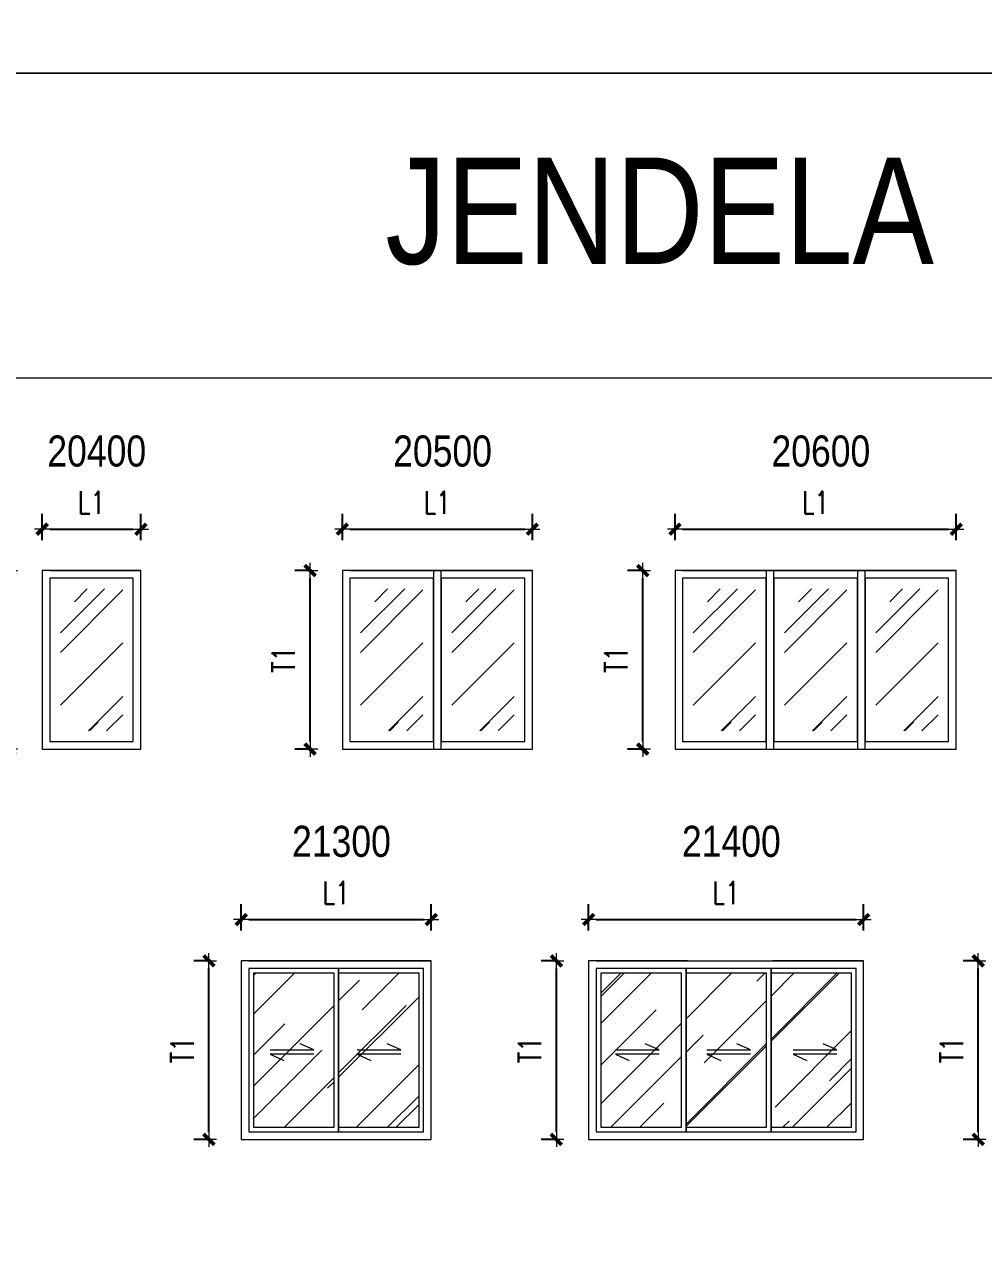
# Model space of a CAD drawing. Header units: centimetres. Extents: x 241563 to 294181, y -34797 to 61752.
# Drawn here: x 257013 to 263320, y 38043 to 46141 of the extents above; entities that cross this region are included whole.
import ezdxf

# ---------------------------------------------------------------- set-up
doc = ezdxf.new("R2010")
doc.units = ezdxf.units.CM
doc.header["$MEASUREMENT"] = 0
doc.layers.add('0.00', color=130, linetype='Continuous', lineweight=0)
doc.styles.add('ISO', font='ARIALN.TTF')
doc.styles.add('TEXT', font='simplex.shx', dxfattribs={"width": 0.75})
doc.dimstyles.new('D100B', dxfattribs={"dimscale": 100, "dimtxt": 1.5, "dimasz": 0.5, "dimexe": 1, "dimexo": 2, "dimgap": 1, "dimtad": 1, "dimdec": 0, "dimzin": 0, "dimdsep": 46, "dimtxsty": 'TEXT', "dimblk1": 'tick', "dimblk2": 'tick', "dimsah": 1, "dimcen": 0, "dimclre": 15, "dimadec": 0, "dimazin": 0, "dimtfac": 1, "dimtdec": 0, "dimtix": 1, "dimtmove": 2, "dimatfit": 3, "dimldrblk": 'tick', "dimfxl": 1, "dimtolj": 1, "dimtzin": 0, "dimarcsym": 0})

# ---------------------------------------------------------------- blocks, each defined once
blk = doc.blocks.new('tick')
for p, q in [((-1, 0), (1, 0)), ((0, 1), (0, -1))]:
    blk.add_line(p, q)
at = {"const_width": 0.5}
blk.add_lwpolyline([(-0.71, -0.71), (0.71, 0.71)], dxfattribs=at)
blk = doc.blocks.new('*D723')
at = {"layer": '0.00', "color": 15, "linetype": 'Continuous', "lineweight": -2, "ltscale": 2, "transparency": 16777216}
for p, q in [((257127.9, 42751.9), (257127.9, 42924.1)), ((257777.9, 42751.9), (257777.9, 42924.1))]:
    blk.add_line(p, q, dxfattribs=at)
at = {"layer": '0.00', "color": 0, "linetype": 'Continuous', "lineweight": -2, "ltscale": 2, "transparency": 16777216}
blk.add_line((257177.9, 42824.1), (257727.9, 42824.1), dxfattribs=at)
at = {"layer": 'Defpoints', "color": 0, "linetype": 'Continuous', "ltscale": 2, "transparency": 16777216}
for p in [(257777.9, 42824.1), (257127.9, 42551.9), (257777.9, 42551.9)]:
    blk.add_point(p, dxfattribs=at)
at = {"layer": '0.00', "color": 0, "linetype": 'Continuous', "lineweight": -2, "ltscale": 2, "transparency": 16777216, "xscale": 50, "yscale": 50, "zscale": 50, "rotation": 180}
blk.add_blockref('tick', (257127.9, 42824.1), dxfattribs=at)
at = {"layer": '0.00', "color": 0, "linetype": 'Continuous', "lineweight": -2, "ltscale": 2, "transparency": 16777216, "xscale": 50, "yscale": 50, "zscale": 50}
blk.add_blockref('tick', (257777.9, 42824.1), dxfattribs=at)
at = {"layer": '0.00', "color": 0, "linetype": 'Continuous', "ltscale": 2, "transparency": 16777216, "insert": (257452.9, 42999.1), "char_height": 150, "attachment_point": 5, "style": 'TEXT'}
blk.add_mtext('\\A1;L1', dxfattribs=at)
blk = doc.blocks.new('*D724')
at = {"layer": '0.00', "color": 15, "linetype": 'Continuous', "lineweight": -2, "ltscale": 2, "transparency": 16777216}
for p, q in [((259103.1, 42751.9), (259103.1, 42924.1)), ((260353.1, 42751.9), (260353.1, 42924.1))]:
    blk.add_line(p, q, dxfattribs=at)
at = {"layer": '0.00', "color": 0, "linetype": 'Continuous', "lineweight": -2, "ltscale": 2, "transparency": 16777216}
blk.add_line((259153.1, 42824.1), (260303.1, 42824.1), dxfattribs=at)
at = {"layer": 'Defpoints', "color": 0, "linetype": 'Continuous', "ltscale": 2, "transparency": 16777216}
for p in [(260353.1, 42824.1), (259103.1, 42551.9), (260353.1, 42551.9)]:
    blk.add_point(p, dxfattribs=at)
at = {"layer": '0.00', "color": 0, "linetype": 'Continuous', "lineweight": -2, "ltscale": 2, "transparency": 16777216, "xscale": 50, "yscale": 50, "zscale": 50, "rotation": 180}
blk.add_blockref('tick', (259103.1, 42824.1), dxfattribs=at)
at = {"layer": '0.00', "color": 0, "linetype": 'Continuous', "lineweight": -2, "ltscale": 2, "transparency": 16777216, "xscale": 50, "yscale": 50, "zscale": 50}
blk.add_blockref('tick', (260353.1, 42824.1), dxfattribs=at)
at = {"layer": '0.00', "color": 0, "linetype": 'Continuous', "ltscale": 2, "transparency": 16777216, "insert": (259728.1, 42999.1), "char_height": 150, "attachment_point": 5, "style": 'TEXT'}
blk.add_mtext('\\A1;L1', dxfattribs=at)
blk = doc.blocks.new('*D638')
at = {"layer": '0.00', "color": 15, "linetype": 'Continuous', "lineweight": -2, "ltscale": 2, "transparency": 16777216}
for p, q in [((261291.7, 42751.9), (261291.7, 42924.1)), ((263141.7, 42751.9), (263141.7, 42924.1))]:
    blk.add_line(p, q, dxfattribs=at)
at = {"layer": '0.00', "color": 0, "linetype": 'Continuous', "lineweight": -2, "ltscale": 2, "transparency": 16777216}
blk.add_line((261341.7, 42824.1), (263091.7, 42824.1), dxfattribs=at)
at = {"layer": 'Defpoints', "color": 0, "linetype": 'Continuous', "ltscale": 2, "transparency": 16777216}
for p in [(263141.7, 42824.1), (261291.7, 42551.9), (263141.7, 42551.9)]:
    blk.add_point(p, dxfattribs=at)
at = {"layer": '0.00', "color": 0, "linetype": 'Continuous', "lineweight": -2, "ltscale": 2, "transparency": 16777216, "xscale": 50, "yscale": 50, "zscale": 50, "rotation": 180}
blk.add_blockref('tick', (261291.7, 42824.1), dxfattribs=at)
at = {"layer": '0.00', "color": 0, "linetype": 'Continuous', "lineweight": -2, "ltscale": 2, "transparency": 16777216, "xscale": 50, "yscale": 50, "zscale": 50}
blk.add_blockref('tick', (263141.7, 42824.1), dxfattribs=at)
at = {"layer": '0.00', "color": 0, "linetype": 'Continuous', "ltscale": 2, "transparency": 16777216, "insert": (262216.7, 42999.1), "char_height": 150, "attachment_point": 5, "style": 'TEXT'}
blk.add_mtext('\\A1;L1', dxfattribs=at)
blk = doc.blocks.new('*D645')
at = {"layer": '0.00', "color": 15, "linetype": 'Continuous', "lineweight": -2, "ltscale": 2, "transparency": 16777216}
for p, q in [((258437.7, 40185.9), (258437.7, 40358.1)), ((259687.7, 40185.9), (259687.7, 40358.1))]:
    blk.add_line(p, q, dxfattribs=at)
at = {"layer": '0.00', "color": 0, "linetype": 'Continuous', "lineweight": -2, "ltscale": 2, "transparency": 16777216}
blk.add_line((258487.7, 40258.1), (259637.7, 40258.1), dxfattribs=at)
at = {"layer": 'Defpoints', "color": 0, "linetype": 'Continuous', "ltscale": 2, "transparency": 16777216}
for p in [(259687.7, 40258.1), (258437.7, 39985.9), (259687.7, 39985.9)]:
    blk.add_point(p, dxfattribs=at)
at = {"layer": '0.00', "color": 0, "linetype": 'Continuous', "lineweight": -2, "ltscale": 2, "transparency": 16777216, "xscale": 50, "yscale": 50, "zscale": 50, "rotation": 180}
blk.add_blockref('tick', (258437.7, 40258.1), dxfattribs=at)
at = {"layer": '0.00', "color": 0, "linetype": 'Continuous', "lineweight": -2, "ltscale": 2, "transparency": 16777216, "xscale": 50, "yscale": 50, "zscale": 50}
blk.add_blockref('tick', (259687.7, 40258.1), dxfattribs=at)
at = {"layer": '0.00', "color": 0, "linetype": 'Continuous', "ltscale": 2, "transparency": 16777216, "insert": (259062.7, 40433.1), "char_height": 150, "attachment_point": 5, "style": 'TEXT'}
blk.add_mtext('\\A1;L1', dxfattribs=at)
blk = doc.blocks.new('*D646')
at = {"layer": '0.00', "color": 15, "linetype": 'Continuous', "lineweight": -2, "ltscale": 2, "transparency": 16777216}
for p, q in [((260723.2, 40185.9), (260723.2, 40358.1)), ((262532.3, 40185.9), (262532.3, 40358.1))]:
    blk.add_line(p, q, dxfattribs=at)
at = {"layer": '0.00', "color": 0, "linetype": 'Continuous', "lineweight": -2, "ltscale": 2, "transparency": 16777216}
blk.add_line((260773.2, 40258.1), (262482.3, 40258.1), dxfattribs=at)
at = {"layer": 'Defpoints', "color": 0, "linetype": 'Continuous', "ltscale": 2, "transparency": 16777216}
for p in [(262532.3, 40258.1), (260723.2, 39985.9), (262532.3, 39985.9)]:
    blk.add_point(p, dxfattribs=at)
at = {"layer": '0.00', "color": 0, "linetype": 'Continuous', "lineweight": -2, "ltscale": 2, "transparency": 16777216, "xscale": 50, "yscale": 50, "zscale": 50, "rotation": 180}
blk.add_blockref('tick', (260723.2, 40258.1), dxfattribs=at)
at = {"layer": '0.00', "color": 0, "linetype": 'Continuous', "lineweight": -2, "ltscale": 2, "transparency": 16777216, "xscale": 50, "yscale": 50, "zscale": 50}
blk.add_blockref('tick', (262532.3, 40258.1), dxfattribs=at)
at = {"layer": '0.00', "color": 0, "linetype": 'Continuous', "ltscale": 2, "transparency": 16777216, "insert": (261627.8, 40433.1), "char_height": 150, "attachment_point": 5, "style": 'TEXT'}
blk.add_mtext('\\A1;L1', dxfattribs=at)
blk = doc.blocks.new('*D696')
at = {"layer": '0.00', "color": 15, "linetype": 'Continuous', "lineweight": -2, "ltscale": 2, "transparency": 16777216}
for p, q in [((256927.9, 42551.9), (256815.5, 42551.9)), ((256927.9, 41378.5), (256815.5, 41378.5))]:
    blk.add_line(p, q, dxfattribs=at)
at = {"layer": '0.00', "color": 0, "linetype": 'Continuous', "lineweight": -2, "ltscale": 2, "transparency": 16777216}
blk.add_line((256915.5, 41428.5), (256915.5, 42501.9), dxfattribs=at)
at = {"layer": 'Defpoints', "color": 0, "linetype": 'Continuous', "ltscale": 2, "transparency": 16777216}
for p in [(256915.5, 42551.9), (257127.9, 42551.9), (257127.9, 41378.5)]:
    blk.add_point(p, dxfattribs=at)
at = {"layer": '0.00', "color": 0, "linetype": 'Continuous', "lineweight": -2, "ltscale": 2, "transparency": 16777216, "xscale": 50, "yscale": 50, "zscale": 50}
for p, rotation in [((256915.5, 42551.9), 90), ((256915.5, 41378.5), 270)]:
    blk.add_blockref('tick', p, dxfattribs=dict(at, rotation=rotation))
at = {"layer": '0.00', "color": 0, "linetype": 'Continuous', "ltscale": 2, "transparency": 16777216, "insert": (256740.5, 41965.2), "char_height": 150, "attachment_point": 5, "rotation": 90, "style": 'TEXT'}
blk.add_mtext('\\A1;T1', dxfattribs=at)
blk = doc.blocks.new('*D697')
at = {"layer": '0.00', "color": 15, "linetype": 'Continuous', "lineweight": -2, "ltscale": 2, "transparency": 16777216}
for p, q in [((258903.1, 42551.9), (258790.7, 42551.9)), ((258903.1, 41378.5), (258790.7, 41378.5))]:
    blk.add_line(p, q, dxfattribs=at)
at = {"layer": '0.00', "color": 0, "linetype": 'Continuous', "lineweight": -2, "ltscale": 2, "transparency": 16777216}
blk.add_line((258890.7, 41428.5), (258890.7, 42501.9), dxfattribs=at)
at = {"layer": 'Defpoints', "color": 0, "linetype": 'Continuous', "ltscale": 2, "transparency": 16777216}
for p in [(258890.7, 42551.9), (259103.1, 42551.9), (259103.1, 41378.5)]:
    blk.add_point(p, dxfattribs=at)
at = {"layer": '0.00', "color": 0, "linetype": 'Continuous', "lineweight": -2, "ltscale": 2, "transparency": 16777216, "xscale": 50, "yscale": 50, "zscale": 50}
for p, rotation in [((258890.7, 42551.9), 90), ((258890.7, 41378.5), 270)]:
    blk.add_blockref('tick', p, dxfattribs=dict(at, rotation=rotation))
at = {"layer": '0.00', "color": 0, "linetype": 'Continuous', "ltscale": 2, "transparency": 16777216, "insert": (258715.7, 41965.2), "char_height": 150, "attachment_point": 5, "rotation": 90, "style": 'TEXT'}
blk.add_mtext('\\A1;T1', dxfattribs=at)
blk = doc.blocks.new('*D698')
at = {"layer": '0.00', "color": 15, "linetype": 'Continuous', "lineweight": -2, "ltscale": 2, "transparency": 16777216}
for p, q in [((261091.7, 42551.9), (260979.3, 42551.9)), ((261091.7, 41378.5), (260979.3, 41378.5))]:
    blk.add_line(p, q, dxfattribs=at)
at = {"layer": '0.00', "color": 0, "linetype": 'Continuous', "lineweight": -2, "ltscale": 2, "transparency": 16777216}
blk.add_line((261079.3, 41428.5), (261079.3, 42501.9), dxfattribs=at)
at = {"layer": 'Defpoints', "color": 0, "linetype": 'Continuous', "ltscale": 2, "transparency": 16777216}
for p in [(261079.3, 42551.9), (261291.7, 42551.9), (261291.7, 41378.5)]:
    blk.add_point(p, dxfattribs=at)
at = {"layer": '0.00', "color": 0, "linetype": 'Continuous', "lineweight": -2, "ltscale": 2, "transparency": 16777216, "xscale": 50, "yscale": 50, "zscale": 50}
for p, rotation in [((261079.3, 42551.9), 90), ((261079.3, 41378.5), 270)]:
    blk.add_blockref('tick', p, dxfattribs=dict(at, rotation=rotation))
at = {"layer": '0.00', "color": 0, "linetype": 'Continuous', "ltscale": 2, "transparency": 16777216, "insert": (260904.3, 41965.2), "char_height": 150, "attachment_point": 5, "rotation": 90, "style": 'TEXT'}
blk.add_mtext('\\A1;T1', dxfattribs=at)
blk = doc.blocks.new('*D703')
at = {"layer": '0.00', "color": 15, "linetype": 'Continuous', "lineweight": -2, "ltscale": 2, "transparency": 16777216}
for p, q in [((263298.5, 39985.9), (263186.1, 39985.9)), ((263298.5, 38812.5), (263186.1, 38812.5))]:
    blk.add_line(p, q, dxfattribs=at)
at = {"layer": '0.00', "color": 0, "linetype": 'Continuous', "lineweight": -2, "ltscale": 2, "transparency": 16777216}
blk.add_line((263286.1, 38862.5), (263286.1, 39935.9), dxfattribs=at)
at = {"layer": 'Defpoints', "color": 0, "linetype": 'Continuous', "ltscale": 2, "transparency": 16777216}
for p in [(263286.1, 39985.9), (263498.5, 39985.9), (263498.5, 38812.5)]:
    blk.add_point(p, dxfattribs=at)
at = {"layer": '0.00', "color": 0, "linetype": 'Continuous', "lineweight": -2, "ltscale": 2, "transparency": 16777216, "xscale": 50, "yscale": 50, "zscale": 50}
for p, rotation in [((263286.1, 39985.9), 90), ((263286.1, 38812.5), 270)]:
    blk.add_blockref('tick', p, dxfattribs=dict(at, rotation=rotation))
at = {"layer": '0.00', "color": 0, "linetype": 'Continuous', "ltscale": 2, "transparency": 16777216, "insert": (263111.1, 39399.2), "char_height": 150, "attachment_point": 5, "rotation": 90, "style": 'TEXT'}
blk.add_mtext('\\A1;T1', dxfattribs=at)
blk = doc.blocks.new('*D704')
at = {"layer": '0.00', "color": 15, "linetype": 'Continuous', "lineweight": -2, "ltscale": 2, "transparency": 16777216}
for p, q in [((260523.2, 39985.9), (260410.8, 39985.9)), ((260523.2, 38812.5), (260410.8, 38812.5))]:
    blk.add_line(p, q, dxfattribs=at)
at = {"layer": '0.00', "color": 0, "linetype": 'Continuous', "lineweight": -2, "ltscale": 2, "transparency": 16777216}
blk.add_line((260510.8, 38862.5), (260510.8, 39935.9), dxfattribs=at)
at = {"layer": 'Defpoints', "color": 0, "linetype": 'Continuous', "ltscale": 2, "transparency": 16777216}
for p in [(260510.8, 39985.9), (260723.2, 39985.9), (260723.2, 38812.5)]:
    blk.add_point(p, dxfattribs=at)
at = {"layer": '0.00', "color": 0, "linetype": 'Continuous', "lineweight": -2, "ltscale": 2, "transparency": 16777216, "xscale": 50, "yscale": 50, "zscale": 50}
for p, rotation in [((260510.8, 39985.9), 90), ((260510.8, 38812.5), 270)]:
    blk.add_blockref('tick', p, dxfattribs=dict(at, rotation=rotation))
at = {"layer": '0.00', "color": 0, "linetype": 'Continuous', "ltscale": 2, "transparency": 16777216, "insert": (260335.8, 39399.2), "char_height": 150, "attachment_point": 5, "rotation": 90, "style": 'TEXT'}
blk.add_mtext('\\A1;T1', dxfattribs=at)
blk = doc.blocks.new('*D705')
at = {"layer": '0.00', "color": 15, "linetype": 'Continuous', "lineweight": -2, "ltscale": 2, "transparency": 16777216}
for p, q in [((258237.7, 39985.9), (258125.3, 39985.9)), ((258237.7, 38812.5), (258125.3, 38812.5))]:
    blk.add_line(p, q, dxfattribs=at)
at = {"layer": '0.00', "color": 0, "linetype": 'Continuous', "lineweight": -2, "ltscale": 2, "transparency": 16777216}
blk.add_line((258225.3, 38862.5), (258225.3, 39935.9), dxfattribs=at)
at = {"layer": 'Defpoints', "color": 0, "linetype": 'Continuous', "ltscale": 2, "transparency": 16777216}
for p in [(258225.3, 39985.9), (258437.7, 39985.9), (258437.7, 38812.5)]:
    blk.add_point(p, dxfattribs=at)
at = {"layer": '0.00', "color": 0, "linetype": 'Continuous', "lineweight": -2, "ltscale": 2, "transparency": 16777216, "xscale": 50, "yscale": 50, "zscale": 50}
for p, rotation in [((258225.3, 39985.9), 90), ((258225.3, 38812.5), 270)]:
    blk.add_blockref('tick', p, dxfattribs=dict(at, rotation=rotation))
at = {"layer": '0.00', "color": 0, "linetype": 'Continuous', "ltscale": 2, "transparency": 16777216, "insert": (258050.3, 39399.2), "char_height": 150, "attachment_point": 5, "rotation": 90, "style": 'TEXT'}
blk.add_mtext('\\A1;T1', dxfattribs=at)

msp = doc.modelspace()

# ---------------------------------------------------------------- hatches: boundary and pattern name
at = {"layer": '0.00', "linetype": 'Continuous', "ltscale": 2}
h = msp.add_hatch(dxfattribs=at)
h.set_pattern_fill('AR-RROOF', color=4, scale=500, angle=45)
h.set_pattern_definition([(45, (1946.66, 23593.9), (424.2641, 1131.37085), [7500, -1000, 2500, -500]), (45, (2240.1, 24240.9), (-823.7794, 116.6726), [1500, -165, 3000, -375]), (45, (1822.9, 24071.2), (1601.59686, 2075.3584), [4000, -700, 2000, -500])])
h.paths.add_polyline_path([(257657.9, 42431.9), (257247.9, 42431.9), (257247.9, 41498.5), (257657.9, 41498.5)])
h = msp.add_hatch(dxfattribs=at)
h.set_pattern_fill('AR-RROOF', color=4, scale=500, angle=45)
h.set_pattern_definition([(45, (3921.83, 23593.9), (424.2641, 1131.37085), [7500, -1000, 2500, -500]), (45, (4215.3, 24240.9), (-823.7794, 116.6726), [1500, -165, 3000, -375]), (45, (3798.08, 24071.2), (1601.59686, 2075.3584), [4000, -700, 2000, -500])])
h.paths.add_polyline_path([(259633.1, 42431.9), (259223.1, 42431.9), (259223.1, 41498.5), (259633.1, 41498.5)])
h = msp.add_hatch(dxfattribs=at)
h.set_pattern_fill('AR-RROOF', color=4, scale=500, angle=45)
h.set_pattern_definition([(45, (4521.83, 23593.9), (424.2641, 1131.37085), [7500, -1000, 2500, -500]), (45, (4815.3, 24240.9), (-823.7794, 116.6726), [1500, -165, 3000, -375]), (45, (4398.08, 24071.2), (1601.59686, 2075.3584), [4000, -700, 2000, -500])])
h.paths.add_polyline_path([(260233.1, 42431.9), (259823.1, 42431.9), (259823.1, 41498.5), (260233.1, 41498.5)])
h = msp.add_hatch(dxfattribs=at)
h.set_pattern_fill('AR-RROOF', color=4, scale=500, angle=45)
h.set_pattern_definition([(45, (6110.46, 23593.9), (424.2641, 1131.37085), [7500, -1000, 2500, -500]), (45, (6403.9, 24240.9), (-823.7794, 116.6726), [1500, -165, 3000, -375]), (45, (5986.7, 24071.2), (1601.59686, 2075.3584), [4000, -700, 2000, -500])])
h.paths.add_polyline_path([(261821.7, 42431.9), (261411.7, 42431.9), (261411.7, 41498.5), (261821.7, 41498.5)])
h = msp.add_hatch(dxfattribs=at)
h.set_pattern_fill('AR-RROOF', color=4, scale=500, angle=45)
h.set_pattern_definition([(45, (6710.46, 23593.9), (424.2641, 1131.37085), [7500, -1000, 2500, -500]), (45, (7003.9, 24240.9), (-823.7794, 116.6726), [1500, -165, 3000, -375]), (45, (6586.7, 24071.2), (1601.59686, 2075.3584), [4000, -700, 2000, -500])])
h.paths.add_polyline_path([(262421.7, 42431.9), (262011.7, 42431.9), (262011.7, 41498.5), (262421.7, 41498.5)])
h = msp.add_hatch(dxfattribs=at)
h.set_pattern_fill('AR-RROOF', color=4, scale=500, angle=45)
h.set_pattern_definition([(45, (7310.46, 23593.9), (424.2641, 1131.37085), [7500, -1000, 2500, -500]), (45, (7603.9, 24240.9), (-823.7794, 116.6726), [1500, -165, 3000, -375]), (45, (7186.7, 24071.2), (1601.59686, 2075.3584), [4000, -700, 2000, -500])])
h.paths.add_polyline_path([(263021.7, 42431.9), (262611.7, 42431.9), (262611.7, 41498.5), (263021.7, 41498.5)])
h = msp.add_hatch(dxfattribs=at)
h.set_pattern_fill('AR-RROOF', color=4, scale=500, angle=45)
h.set_pattern_definition([(45, (-15847, 20974.93), (424.2641, 1131.37085), [7500, -1000, 2500, -500]), (45, (-15553.56, 21621.93), (-823.7794, 116.6726), [1500, -165, 3000, -375]), (45, (-15970.75, 21452.23), (1601.59686, 2075.3584), [4000, -700, 2000, -500])])
h.paths.add_polyline_path([(259607.7, 39905.9), (259078.6, 39905.9), (259078.6, 38892.5), (259607.7, 38892.5)])
h.paths.add_polyline_path([(259048.6, 39905.9), (258517.7, 39905.9), (258517.7, 38892.5), (259048.6, 38892.5)])
h = msp.add_hatch(dxfattribs=at)
h.set_pattern_fill('AR-RROOF', color=4, scale=500, angle=45)
h.set_pattern_definition([(45, (-16068, 20974.93), (424.2641, 1131.37085), [7500, -1000, 2500, -500]), (45, (-15774.56, 21621.93), (-823.7794, 116.6726), [1500, -165, 3000, -375]), (45, (-16191.75, 21452.23), (1601.59686, 2075.3584), [4000, -700, 2000, -500])])
h.paths.add_polyline_path([(261334.1, 39905.9), (260803.2, 39905.9), (260803.2, 38892.5), (261334.1, 38892.5)])
h.paths.add_polyline_path([(261893.2, 39905.9), (261364.1, 39905.9), (261364.1, 38892.5), (261893.2, 38892.5)])
h.paths.add_polyline_path([(262452.3, 39905.9), (261923.2, 39905.9), (261923.2, 38892.5), (262452.3, 38892.5)])

# ---------------------------------------------------------------- linework, layer by layer
at = {"layer": '0.00', "color": 40, "linetype": 'Continuous', "ltscale": 2, "true_color": 0xf8d731}
for p, q in [((257177.9, 42551.9), (257777.9, 42551.9)), ((259153.1, 42551.9), (259753.1, 42551.9)), ((259753.1, 42551.9), (260353.1, 42551.9)), ((261341.7, 42551.9), (261941.7, 42551.9)), ((261941.7, 42551.9), (262541.7, 42551.9)), ((262541.7, 42551.9), (263141.7, 42551.9)), ((258487.7, 39985.9), (259087.7, 39985.9)), ((259087.7, 39985.9), (259687.7, 39985.9)), ((260773.2, 39985.9), (261373.2, 39985.9)), ((261373.2, 39985.9), (261973.2, 39985.9)), ((261932.3, 39985.9), (262532.3, 39985.9))]:
    msp.add_line(p, q, dxfattribs=at)
for points in [[(247733.3, 61752.2), (288740.3, 61752.2), (288740.3, 45822.8), (247733.3, 45822.8)], [(257777.9, 42551.9), (257127.9, 42551.9), (257127.9, 41378.5), (257777.9, 41378.5)], [(259753.1, 42551.9), (259103.1, 42551.9), (259103.1, 41378.5), (259753.1, 41378.5)], [(260353.1, 42551.9), (259703.1, 42551.9), (259703.1, 41378.5), (260353.1, 41378.5)], [(261941.7, 42551.9), (261291.7, 42551.9), (261291.7, 41378.5), (261941.7, 41378.5)], [(262541.7, 42551.9), (261891.7, 42551.9), (261891.7, 41378.5), (262541.7, 41378.5)], [(263141.7, 42551.9), (262491.7, 42551.9), (262491.7, 41378.5), (263141.7, 41378.5)], [(257727.9, 42501.9), (257177.9, 42501.9), (257177.9, 41428.5), (257727.9, 41428.5)], [(259703.1, 42501.9), (259153.1, 42501.9), (259153.1, 41428.5), (259703.1, 41428.5)], [(260303.1, 42501.9), (259753.1, 42501.9), (259753.1, 41428.5), (260303.1, 41428.5)], [(261891.7, 42501.9), (261341.7, 42501.9), (261341.7, 41428.5), (261891.7, 41428.5)], [(262491.7, 42501.9), (261941.7, 42501.9), (261941.7, 41428.5), (262491.7, 41428.5)], [(263091.7, 42501.9), (262541.7, 42501.9), (262541.7, 41428.5), (263091.7, 41428.5)], [(259078.6, 39935.9), (258487.7, 39935.9), (258487.7, 38862.5), (259078.6, 38862.5)], [(259637.7, 39935.9), (259078.6, 39935.9), (259078.6, 38862.5), (259637.7, 38862.5)], [(261364.1, 39935.9), (260773.2, 39935.9), (260773.2, 38862.5), (261364.1, 38862.5)], [(261923.2, 39935.9), (261364.1, 39935.9), (261364.1, 38862.5), (261923.2, 38862.5)], [(262482.3, 39935.9), (261923.2, 39935.9), (261923.2, 38862.5), (262482.3, 38862.5)], [(259048.6, 39905.9), (258517.7, 39905.9), (258517.7, 38892.5), (259048.6, 38892.5)], [(259607.7, 39905.9), (259078.6, 39905.9), (259078.6, 38892.5), (259607.7, 38892.5)], [(261334.1, 39905.9), (260803.2, 39905.9), (260803.2, 38892.5), (261334.1, 38892.5)], [(261893.2, 39905.9), (261364.1, 39905.9), (261364.1, 38892.5), (261893.2, 38892.5)], [(262452.3, 39905.9), (261923.2, 39905.9), (261923.2, 38892.5), (262452.3, 38892.5)]]:
    msp.add_lwpolyline(points, close=True, dxfattribs=at)
at = {"layer": '0.00', "color": 6, "linetype": 'Continuous', "ltscale": 2}
for points in [[(247733.3, 45822.8), (274707.4, 45822.8), (274707.4, 23609.2), (247733.3, 23609.2)], [(247733.3, 45822.8), (274707.4, 45822.8), (274707.4, 43817.3), (247733.3, 43817.3)]]:
    msp.add_lwpolyline(points, close=True, dxfattribs=at)
at = {"layer": '0.00', "color": 40, "linetype": 'Continuous', "ltscale": 2, "true_color": 0xf8d731}
for points in [[(259087.7, 39985.9), (258437.7, 39985.9), (258437.7, 38812.5), (259087.7, 38812.5)], [(259087.7, 38812.5), (259687.7, 38812.5), (259687.7, 39985.9), (259087.7, 39985.9)], [(261373.2, 39985.9), (260723.2, 39985.9), (260723.2, 38812.5), (261373.2, 38812.5)], [(261373.2, 38812.5), (262532.3, 38812.5), (262532.3, 39985.9), (261932.3, 39985.9)], [(258628.4, 39400.5), (258915.5, 39400.5), (258825.3, 39441.1)], [(259200.1, 39400.5), (259487.2, 39400.5), (259397, 39441.1)], [(260899.2, 39400.5), (261186.3, 39400.5), (261096.1, 39441.1)], [(261501.7, 39400.5), (261788.8, 39400.5), (261698.6, 39441.1)], [(262069, 39400.5), (262356, 39400.5), (262265.9, 39441.1)], [(258915.5, 39371.6), (258628.4, 39371.6), (258718.6, 39330.9)], [(259487.2, 39371.6), (259200.1, 39371.6), (259290.3, 39330.9)], [(261186.3, 39371.6), (260899.2, 39371.6), (260989.4, 39330.9)], [(261788.8, 39371.6), (261501.7, 39371.6), (261591.9, 39330.9)], [(262356, 39371.6), (262069, 39371.6), (262159.2, 39330.9)]]:
    msp.add_lwpolyline(points, dxfattribs=at)

# ---------------------------------------------------------------- texts
at = {"layer": '0.00', "color": 6, "linetype": 'Continuous', "insert": (259386.1, 45267.8), "char_height": 700, "width": 604.134, "attachment_point": 1, "style": 'ISO'}
msp.add_mtext('JENDELA', dxfattribs=at)
at = {"layer": '0.00', "color": 40, "linetype": 'Continuous', "true_color": 0xf8d731, "char_height": 204.1, "width": 604.134, "attachment_point": 1, "style": 'ISO'}
for s, insert in [('20400', (257162.2, 43440.2)), ('20500', (259437.3, 43440.2)), ('20600', (261926, 43440.2)), ('21300', (258772, 40874.2)), ('21400', (261337, 40874.2))]:
    msp.add_mtext(s, dxfattribs=dict(at, insert=insert))

# ---------------------------------------------------------------- dimensions: what is measured, and where the dimension line sits
at = {"layer": '0.00', "color": 6, "linetype": 'Continuous', "ltscale": 2}
for base, p1, p2, picture, middle in [((257777.9, 42824.1), (257127.9, 42551.9), (257777.9, 42551.9), '*D723', (257452.9, 42999.1)), ((260353.1, 42824.1), (259103.1, 42551.9), (260353.1, 42551.9), '*D724', (259728.1, 42999.1)), ((263141.7, 42824.1), (261291.7, 42551.9), (263141.7, 42551.9), '*D638', (262216.7, 42999.1)), ((259687.7, 40258.1), (258437.7, 39985.9), (259687.7, 39985.9), '*D645', (259062.7, 40433.1)), ((262532.3, 40258.1), (260723.2, 39985.9), (262532.3, 39985.9), '*D646', (261627.8, 40433.1))]:
    dim = msp.add_linear_dim(base=base, p1=p1, p2=p2, text='L1', dimstyle='D100B', dxfattribs=at)
    dim.commit()
    dim.dimension.update_dxf_attribs({"geometry": picture, "text_midpoint": middle})
for base, p1, p2, picture, middle in [((256915.5, 42551.9), (257127.9, 41378.5), (257127.9, 42551.9), '*D696', (256740.5, 41965.2)), ((258890.7, 42551.9), (259103.1, 41378.5), (259103.1, 42551.9), '*D697', (258715.7, 41965.2)), ((261079.3, 42551.9), (261291.7, 41378.5), (261291.7, 42551.9), '*D698', (260904.3, 41965.2)), ((258225.3, 39985.9), (258437.7, 38812.5), (258437.7, 39985.9), '*D705', (258050.3, 39399.2)), ((260510.8, 39985.9), (260723.2, 38812.5), (260723.2, 39985.9), '*D704', (260335.8, 39399.2)), ((263286.1, 39985.9), (263498.5, 38812.5), (263498.5, 39985.9), '*D703', (263111.1, 39399.2))]:
    dim = msp.add_linear_dim(base=base, p1=p1, p2=p2, angle=90, text='T1', dimstyle='D100B', dxfattribs=at)
    dim.commit()
    dim.dimension.update_dxf_attribs({"geometry": picture, "text_midpoint": middle})

doc.saveas('drawing.dxf')
